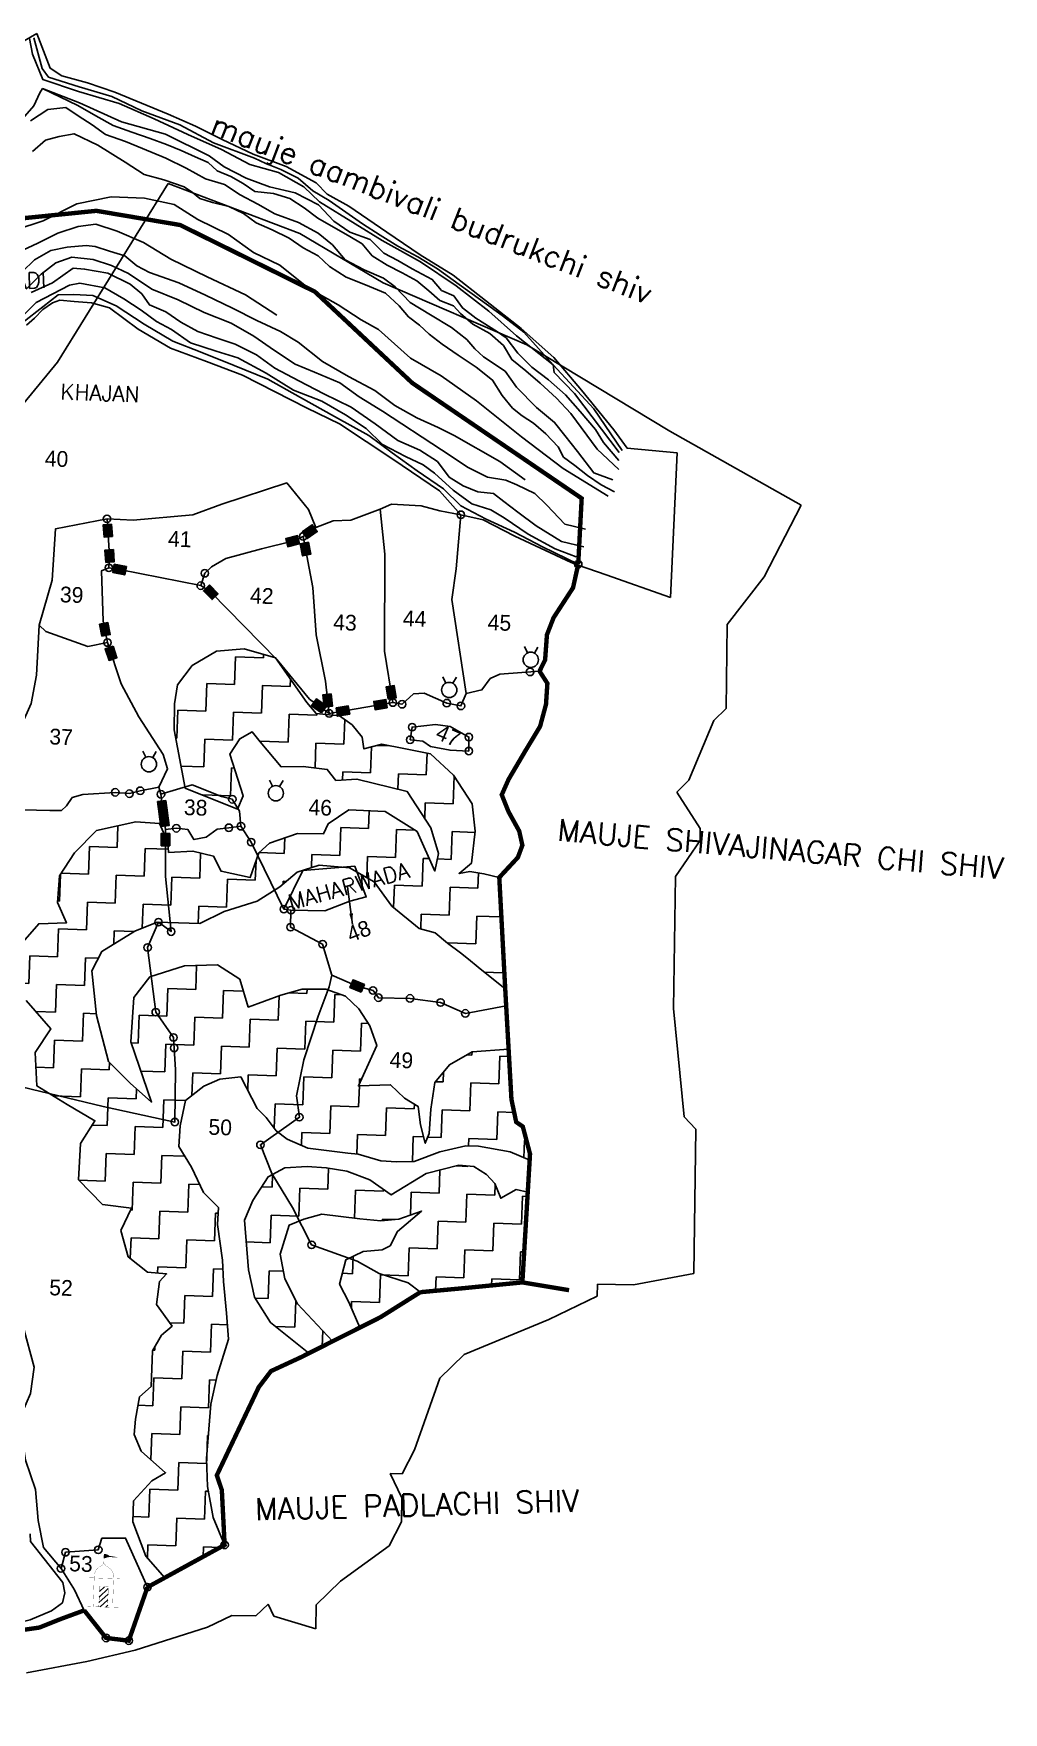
# Model space of a CAD drawing. Header units: metres. Extents: x 295162 to 297303, y 1978196 to 1980210.
# Drawn here: x 296202 to 297303, y 1978304 to 1980210 of the extents above; entities that cross this region are included whole.
import ezdxf

# ---------------------------------------------------------------- set-up
doc = ezdxf.new("R2010")
doc.units = ezdxf.units.M
doc.linetypes.add('DASHDOT', pattern=[1, 0.5, -0.25, 0, -0.25])
doc.linetypes.add('DIVIDE', pattern=[1.25, 0.5, -0.25, 0, -0.25, 0, -0.25])
for name, color, linetype in [('LINE_WATER', 4, 'Continuous'), ('OFF', 1, 'Continuous'), ('POLY', 6, 'Continuous'), ('POLY_HATCH', 12, 'Continuous'), ('POLY_ROAD', 30, 'Continuous'), ('POLY_WATER', 4, 'Continuous'), ('SYM_ARROW', 1, 'Continuous'), ('SYM_STONE', 1, 'Continuous'), ('SYM_WELL', 1, 'Continuous'), ('SYM_WORSHIP', 1, 'Continuous'), ('TEXT_MAPIN', 7, 'Continuous'), ('TEXT_MAPOUT', 7, 'Continuous'), ('TEXT_PARCEL', 7, 'Continuous'), ('V_BOUND_LINE', 7, 'Continuous'), ('V_BOUND_STREAM_LINE', 7, 'DASHDOT'), ('V_DIVIDE_LINE', 7, 'DIVIDE'), ('VILLAGE BOUNDRY', 15, 'Continuous')]:
    doc.layers.add(name, color=color, linetype=linetype)
doc.styles.get("Standard").update_dxf_attribs({"font": 'simplex.shx'})
doc.styles.add('TEXT_MAP', font='KRDEV050.TTF')
doc.dimstyles.get("Standard").update_dxf_attribs({"dimtxt": 0.18, "dimasz": 0.18, "dimexe": 0.18, "dimexo": 0.0625, "dimgap": 0.09, "dimtad": 0, "dimtih": 1, "dimtoh": 1, "dimdec": 4, "dimzin": 0, "dimdsep": 46, "dimtxsty": 'Standard', "dimcen": 0.09, "dimadec": 0, "dimazin": 0, "dimtfac": 1, "dimtdec": 4, "dimtofl": 0, "dimtmove": 0, "dimatfit": 3, "dimfxl": 1, "dimtolj": 1, "dimtzin": 0, "dimarcsym": 0})
pattern_1 = [(357.94, (295048.4, 1977971.513), (32.71242, 30.4409), [31.5971, -31.5971]), (87.94, (295079.978, 1977970.377), (-30.4409, 32.71242), [31.5971, -31.5971])]

# ---------------------------------------------------------------- blocks, each defined once
blk = doc.blocks.new('STONESQUAREFILLED')
blk.add_hatch(color=256).paths.add_polyline_path([(0.7, -0.48), (0.7, 0.48), (-0.7, 0.48), (-0.7, -0.48)])
blk.add_lwpolyline([(-0.7, 0.48), (0.7, 0.48), (0.7, -0.48), (-0.7, -0.48)], close=True)
blk = doc.blocks.new('STONE')
blk.add_circle((0, 0), 0.851)
blk = doc.blocks.new('MOTWELL')
for points in [[(-1.54, 2.96), (-0.8, 1.55)], [(1.54, 2.96), (0.8, 1.55)]]:
    blk.add_lwpolyline(points)
blk.add_circle((0, 0), 1.74)
blk = doc.blocks.new('TEMPLE')
at = {"linetype": 'Continuous'}
blk.add_hatch(color=256, dxfattribs=at).paths.add_polyline_path([(0.28, 5.69), (0.6, 5.75), (0.95, 5.71), (1.39, 5.73), (0.49, 5.85), (0.21, 6.01), (-0.14, 6.06), (-0.15, 5.55), (-0.09, 5.55)])
h = blk.add_hatch(dxfattribs=at)
h.set_pattern_fill('ANSI31', color=256, scale=3.6, style=0)
h.set_pattern_definition([(45, (-94.63405, -100.65248), (-0.318198, 0.318198), [])])
h.paths.add_polyline_path([(-0.51, 2.32), (-0.51, 0), (0.49, 0), (0.49, 2.32)])
at = {"linetype": 'Continuous', "const_width": 0.018}
for points in [[(-0.16, 4.99), (-0.14, 6.06), (0.21, 6.01), (0.49, 5.85), (1.39, 5.73), (0.95, 5.71), (0.6, 5.75), (0.28, 5.69), (-0.09, 5.55), (-0.15, 5.55)], [(-1.16, 3.28), (-1.16, 3.69), (-0.97, 4.22), (-0.63, 4.55), (-0.33, 4.73), (-0.16, 4.99), (0.05, 4.8), (0.46, 4.5), (0.69, 4.36), (0.88, 4.09), (1.02, 3.76), (1.06, 3.28)], [(-1.78, 3.28), (1.75, 3.28)], [(-1.16, 0), (-1.16, 3.28)], [(-0.51, 0), (-0.51, 2.32), (0.49, 2.32), (0.49, 0)], [(1.06, 0), (1.06, 3.28)], [(-1.78, 0), (1.78, 0)]]:
    blk.add_lwpolyline(points, dxfattribs=at)
blk = doc.blocks.new('TEXTARROW')
blk.add_leader([(0.04, -0.01), (8.68, -0.01)], dimstyle='Standard', override={"dimtxt": 2.5, "dimasz": 2.5, "dimexe": 1.25, "dimexo": 0.625, "dimgap": 0.625, "dimtad": 1, "dimtih": 0, "dimtoh": 0, "dimzin": 8, "dimcen": 2.5, "dimtofl": 1})

msp = doc.modelspace()

# ---------------------------------------------------------------- hatches: boundary and pattern name
at = {"layer": 'POLY_HATCH'}
h = msp.add_hatch(dxfattribs=at)
h.set_pattern_fill('ZIGZAG', color=256, scale=9.951838, angle=-2.0599, style=0)
h.set_pattern_definition(pattern_1)
h.paths.add_polyline_path([(296312.5, 1979065.5), (296336.1, 1978997), (296311.7, 1979018.7), (296287.4, 1979043), (296273.7, 1979095.5), (296268.5, 1979146), (296279.7, 1979168.1), (296317, 1979191.1), (296342.5, 1979201.4), (296391.1, 1979199.7), (296418.4, 1979213.4), (296456.2, 1979225.1), (296481.9, 1979241.5), (296501.6, 1979258.1), (296526.2, 1979265.9), (296560.8, 1979262.9), (296588.8, 1979247.2), (296608.7, 1979219.6), (296639.8, 1979194.2), (296657.9, 1979189.2), (296672.2, 1979177.4), (296686.6, 1979166.5), (296695.9, 1979159.2), (296706.8, 1979150.2), (296737.5, 1979125.8), (296736.8, 1979139.2), (296730.8, 1979252.1), (296713.4, 1979256.2), (296697.5, 1979258.7), (296685.2, 1979256.6), (296699.1, 1979268.2), (296703.6, 1979304.6), (296700.2, 1979335.5), (296679, 1979368.3), (296652.9, 1979392.3), (296622.4, 1979398.5), (296597.5, 1979403.3), (296577.1, 1979397.9), (296575, 1979411.4), (296564, 1979425.3), (296549.6, 1979435.4), (296522.8, 1979438.3), (296512.3, 1979450.8), (296477, 1979501.5), (296441.4, 1979511.7), (296409.9, 1979509), (296382.4, 1979492.7), (296365.6, 1979470.9), (296362.2, 1979449.2), (296361.8, 1979419.7), (296374.2, 1979353.5), (296433.6, 1979329.6), (296440, 1979344.7), (296425, 1979392), (296436.5, 1979409.6), (296450.3, 1979417.4), (296459.5, 1979406.2), (296483.1, 1979377.8), (296508.2, 1979378.2), (296535.6, 1979374.7), (296545.4, 1979362.1), (296569.2, 1979363.8), (296626.4, 1979349.6), (296653.1, 1979308.3), (296661.7, 1979279.1), (296657.8, 1979259.4), (296637.6, 1979304.3), (296601.2, 1979326.8), (296560.2, 1979328.9), (296536.6, 1979313.1), (296531.3, 1979301.7), (296501.8, 1979302.1), (296470, 1979291.1), (296458, 1979280), (296448.1, 1979252.2), (296415, 1979259.1), (296406.6, 1979276.1), (296383.1, 1979282.1), (296355.5, 1979280.5), (296354.6, 1979292.1), (296345.1, 1979313.5), (296318.2, 1979315.2), (296273.6, 1979305.2), (296248.8, 1979280.2), (296231.8, 1979253.9), (296229.5, 1979223.8), (296239.5, 1979200.4), (296208.1, 1979199.6), (296190, 1979178.5), (296185, 1979145.3), (296194, 1979112.3), (296221.8, 1979080.3), (296204.1, 1979053.3), (296206, 1979015.5), (296240.5, 1978994.4), (296271.9, 1978975.9), (296255.6, 1978950.2), (296253.4, 1978908.7), (296280.6, 1978880.8), (296313.5, 1978876.6), (296301.1, 1978851.4), (296309.6, 1978821.6), (296331.4, 1978804.2), (296353.2, 1978802.1), (296345.2, 1978793.4), (296341.7, 1978767.3), (296359.4, 1978742.9), (296347.5, 1978732.5), (296337.2, 1978714.9), (296335.8, 1978674.3), (296322.5, 1978662.6), (296317.8, 1978637.2), (296316.5, 1978619.9), (296324.2, 1978601), (296352.1, 1978576.3), (296336.4, 1978567.3), (296315.7, 1978544.3), (296314.9, 1978520.6), (296329.5, 1978481.7), (296351.2, 1978457.2), (296419.1, 1978494.4), (296406.2, 1978525.4), (296399.5, 1978560.7), (296398.7, 1978592.6), (296403.5, 1978654), (296410.7, 1978686.8), (296423.4, 1978728.1), (296421.1, 1978757.3), (296417.9, 1978793.6), (296416.8, 1978817.5), (296411, 1978858.1), (296412.3, 1978877.3), (296395, 1978894.5), (296381.5, 1978923.4), (296367.1, 1978946.5), (296368.6, 1978970.3), (296374.8, 1978998.7), (296395.3, 1979015.2), (296413.5, 1979023.2), (296437.4, 1979025.6), (296456, 1978989.9), (296466.2, 1978979.6), (296477.6, 1978964.6), (296489.9, 1978954.9), (296513.4, 1978944.8), (296558.9, 1978939.1), (296570.8, 1978938), (296596.4, 1978930.5), (296614.2, 1978929.2), (296634.1, 1978929.8), (296663.5, 1978940.7), (296692.9, 1978947.6), (296707.4, 1978947), (296743, 1978940.5), (296765.3, 1978931), (296765.7, 1978938.2), (296757.5, 1978969.3), (296750, 1978974.4), (296744.6, 1979000.2), (296741.4, 1979057.3), (296699.9, 1979054.2), (296674.2, 1979039.5), (296657.8, 1979019.3), (296653.3, 1978989.1), (296651.4, 1978961.4), (296646.7, 1978950.3), (296641.4, 1978971.3), (296638.7, 1978992.2), (296623.4, 1979001.5), (296607.4, 1979016.8), (296571, 1979015.5), (296591.7, 1979061.5), (296583.8, 1979083.5), (296571.5, 1979103), (296556.4, 1979117.4), (296534.1, 1979125.2), (296507.2, 1979125.3), (296482.7, 1979118.4), (296445.8, 1979104.9), (296436.5, 1979136.5), (296411.1, 1979153), (296373.7, 1979151.8), (296334.2, 1979139.3), (296316, 1979115.7)])
h = msp.add_hatch(dxfattribs=at)
h.set_pattern_fill('ZIGZAG', color=256, scale=9.951838, angle=-2.0599, style=0)
h.set_pattern_definition(pattern_1)
h.paths.add_polyline_path([(296529.5, 1978869.9), (296572.5, 1978864.5), (296596.5, 1978862.4), (296616.9, 1978864.2), (296642.6, 1978873.4), (296615.1, 1978850.3), (296606.9, 1978834.1), (296597.9, 1978829.4), (296576.2, 1978827.6), (296556.8, 1978818.2), (296549.5, 1978790.5), (296560.2, 1978769.8), (296572.7, 1978741.2), (296596, 1978752.9), (296641.2, 1978781.3), (296688.6, 1978785.7), (296757, 1978792.4), (296763.1, 1978894.7), (296750.1, 1978897.8), (296732.5, 1978887.9), (296725.8, 1978904.6), (296716.2, 1978914.9), (296702, 1978924.1), (296684.8, 1978925.3), (296648, 1978916.1), (296608, 1978891.7), (296583.7, 1978908.9), (296557.6, 1978918.5), (296534.5, 1978922.6), (296512.7, 1978924.1), (296487.4, 1978922.3), (296468.5, 1978912.4), (296451, 1978885.2), (296441.6, 1978863), (296446.2, 1978806.6), (296453, 1978775.8), (296471.2, 1978746.7), (296514.8, 1978712.1), (296541.7, 1978725.6), (296501.7, 1978768.1), (296487.5, 1978796.5), (296482.2, 1978824.6), (296492.2, 1978857.3), (296509, 1978864.3)])

# ---------------------------------------------------------------- linework, layer by layer
at = {"layer": 'LINE_WATER'}
for points in [[(296870.2, 1979736.7), (296838.2, 1979784.2), (296791.8, 1979833.8), (296750.5, 1979866.9), (296718.9, 1979895), (296681.7, 1979923.7), (296641.2, 1979950.9), (296598, 1979975.2), (296567.3, 1979994), (296526.6, 1980019), (296508.9, 1980036.1), (296480.2, 1980052.3), (296447.8, 1980061.5), (296415.4, 1980078.6), (296377.4, 1980095.6), (296339, 1980113.4), (296299.4, 1980130.8), (296253.3, 1980144.3), (296212.7, 1980158), (296200.9, 1980186.6), (296197.5, 1980204.4)], [(296202.4, 1980205.1), (296212.1, 1980170.2), (296219.3, 1980160.7), (296254.1, 1980149.7), (296291, 1980138.7), (296325.2, 1980122.3), (296368.3, 1980106.4), (296406.6, 1980086.1), (296452.9, 1980068.4), (296466, 1980062.5), (296482.8, 1980055.6), (296502.5, 1980046), (296519.1, 1980031.5), (296537.9, 1980020.7), (296556.6, 1980007.4), (296575.7, 1979994.1), (296595.7, 1979981.2), (296615.7, 1979968.7), (296638.2, 1979956.5), (296660.7, 1979943), (296685.2, 1979925.3), (296709.6, 1979907.6), (296734.1, 1979889.8), (296758.5, 1979870.9), (296791.8, 1979833.8), (296791.8, 1979833.8)], [(296189.7, 1980113.1), (296202.6, 1980128), (296209.5, 1980142.7), (296212.5, 1980147.5), (296254.2, 1980131.3), (296302.2, 1980109.9), (296352, 1980095.7), (296401.5, 1980071.1), (296418.6, 1980058.7), (296443.7, 1980046), (296470.2, 1980036.1), (296499.3, 1980029.2), (296525.8, 1980015.6), (296543.1, 1979997.1), (296561, 1979984.4), (296584.1, 1979976.2), (296599.7, 1979960.9), (296615.6, 1979952.3), (296631.9, 1979942.8), (296654.8, 1979930.9), (296665.4, 1979918.2), (296679.1, 1979912.4), (296689, 1979898.6), (296704.3, 1979886.9), (296728.7, 1979871.5), (296738.6, 1979864.5), (296751.7, 1979847.3), (296767.7, 1979831.3), (296786.5, 1979816.8), (296805.9, 1979799.8), (296822.5, 1979780.9), (296840, 1979760.7), (296849.2, 1979745.9), (296866.6, 1979725.4)], [(296866.3, 1979715.1), (296841.9, 1979738.3), (296812.1, 1979778.6), (296795.8, 1979796.2), (296777.1, 1979813.1), (296761, 1979827.3), (296745.1, 1979839.9), (296735.7, 1979855.9), (296720.2, 1979869.4), (296700.8, 1979880.3), (296686.6, 1979892.2), (296678.8, 1979900.8), (296663.5, 1979906.9), (296650.9, 1979918.1), (296637.3, 1979929.3), (296620.5, 1979938.3), (296603.6, 1979947), (296586.6, 1979957.8), (296575, 1979971.2), (296559.3, 1979980.7), (296542.6, 1979990.2), (296524.8, 1980000.4), (296509.4, 1980012.1), (296493, 1980022.6), (296474.7, 1980028.3), (296453.5, 1980030.7), (296440.3, 1980039.8), (296426.2, 1980047.9), (296410.5, 1980054.3), (296400.4, 1980063.8), (296385.6, 1980070.1), (296369.9, 1980077.2), (296353.1, 1980084), (296334.4, 1980090.9), (296313.6, 1980097.9), (296292.6, 1980105.8), (296273, 1980116.8), (296252.3, 1980128.2), (296212.5, 1980147.5)], [(296859.6, 1979703.5), (296838, 1979711.4), (296819.4, 1979735.5), (296805.2, 1979753.8), (296793.6, 1979768.6), (296773, 1979785.6), (296750.5, 1979808.6), (296737.5, 1979826.6), (296712.8, 1979842.9), (296703, 1979852), (296694.1, 1979862.7), (296676.5, 1979876.4), (296652.6, 1979890.7), (296629.8, 1979904.7), (296612.8, 1979922.7), (296599.4, 1979932.4), (296577.3, 1979941.9), (296556, 1979953), (296541.4, 1979970.2), (296525.4, 1979983.5), (296502.9, 1979995.4), (296476.1, 1980005.5), (296456.8, 1980016.5), (296436.7, 1980027.1), (296419, 1980038.5), (296397.2, 1980045.2), (296375.6, 1980057.1), (296352.4, 1980068.7), (296325.9, 1980079.6), (296306.6, 1980087.4), (296284, 1980095.4), (296268.7, 1980106.6), (296253, 1980116.7), (296238.8, 1980126), (296218.3, 1980123.9), (296198.9, 1980111.1)], [(296200.9, 1980076.1), (296215.8, 1980089.1), (296231.3, 1980093.3), (296248.3, 1980096.2), (296275, 1980083.4), (296306.3, 1980064), (296327.9, 1980050.1), (296350.1, 1980044.1), (296373.1, 1980036.2), (296382.6, 1980029.5), (296390.9, 1980022.8), (296405.2, 1980018.3), (296423.9, 1980013.7), (296440.5, 1980005.6), (296455, 1979995.1), (296473.2, 1979987.3), (296492.2, 1979977.9), (296508.3, 1979966.6), (296525.2, 1979957.7), (296538.1, 1979945.7), (296556.9, 1979933.5), (296579.1, 1979924.8), (296601.6, 1979915.2), (296617.2, 1979901.1), (296627.6, 1979888.5), (296640.2, 1979878.9), (296651.2, 1979868.6), (296666.1, 1979857.3), (296684.1, 1979844.8), (296704.5, 1979831.3), (296723.2, 1979816.7), (296733.9, 1979799.3), (296745.9, 1979784.6), (296756.9, 1979776.2), (296769.5, 1979767.8), (296783.6, 1979755.8), (296797.6, 1979741), (296803.7, 1979729.3), (296816.7, 1979719.7), (296830.8, 1979708.5), (296846.5, 1979697.6), (296861.5, 1979689.9)], [(296854.4, 1979685), (296803.4, 1979716.2), (296755.9, 1979752.4), (296705.1, 1979793.2), (296665, 1979821.6), (296630.1, 1979841.5), (296593.7, 1979874.2), (296574.1, 1979885.2), (296547.9, 1979902.1), (296514.2, 1979921.1), (296481.9, 1979947.3), (296452, 1979961.5), (296423.6, 1979982), (296388.6, 1979999.1), (296362, 1980015.9), (296328.3, 1980023.1), (296290.4, 1980024.5), (296251.4, 1980016.7), (296213.1, 1979997.5), (296182, 1979987.1)], [(296185, 1979961.9), (296207, 1979971.9), (296229.9, 1979983.4), (296253, 1979990.9), (296272.8, 1979993.7), (296297.3, 1979985.7), (296326.9, 1979972.7), (296358.2, 1979954.1), (296399.4, 1979934), (296442.6, 1979913.4), (296478.5, 1979890.3)], [(296760.3, 1979703.5), (296731.6, 1979724.3), (296679.6, 1979753.6), (296661.5, 1979763), (296637.4, 1979773.8), (296612.3, 1979787.8), (296589.7, 1979804.9), (296559.8, 1979820.6), (296530, 1979837.6), (296502.4, 1979859.6), (296482.4, 1979871.9), (296455.6, 1979884.3), (296428.1, 1979898.4), (296397.4, 1979913), (296367.2, 1979927.2), (296334, 1979938.7), (296319.4, 1979946.4), (296305.7, 1979957.6), (296288.6, 1979963), (296272.3, 1979968.3), (296261.8, 1979969.5), (296240.5, 1979967.5), (296221.8, 1979963.8), (296203.4, 1979953), (296189.2, 1979939.6)], [(296828.7, 1979647.3), (296805.3, 1979653.2), (296784.7, 1979674.8), (296771, 1979687.8), (296750.7, 1979697.8), (296738.1, 1979702.9), (296717.6, 1979706.4), (296695.5, 1979717.4), (296665.3, 1979737.5), (296598.2, 1979781.2), (296571.7, 1979797.5), (296549.7, 1979813.6), (296521.1, 1979825.7), (296499, 1979834.9), (296475.6, 1979850.1), (296452.3, 1979866.7), (296426.6, 1979881.1), (296395.7, 1979893.3), (296366.3, 1979907.8), (296336.3, 1979920), (296309.8, 1979937.7), (296290.8, 1979946.8), (296269.8, 1979953.4), (296245.7, 1979956.3), (296227.6, 1979949.7), (296210.8, 1979936.8), (296193.9, 1979919.7)], [(296199.5, 1979916.2), (296223.6, 1979926.9), (296247.2, 1979943.6), (296260.2, 1979942.7), (296286.4, 1979937.9), (296311.9, 1979925.4), (296325, 1979914.7), (296333.7, 1979902), (296352.5, 1979894), (296369.4, 1979882.3), (296388.6, 1979871.7), (296410.8, 1979864.1), (296430.9, 1979857.4), (296455.1, 1979845.4), (296476.2, 1979830.1), (296503.3, 1979815.8), (296531.7, 1979801.1), (296562.6, 1979785.9), (296590, 1979766.9), (296615.7, 1979748), (296640.8, 1979737.2), (296660.7, 1979724.1), (296674, 1979706.5), (296689.7, 1979696.5), (296706.4, 1979689.9), (296724.1, 1979688), (296736, 1979679), (296752, 1979666.9), (296772.7, 1979651.2), (296801.4, 1979633.4), (296826.7, 1979627.4)], [(296817.9, 1979616.1), (296794.2, 1979625.1), (296763.6, 1979641.6), (296736.2, 1979660.2), (296721.3, 1979669.3), (296699.5, 1979676.1), (296678.4, 1979691.8), (296657.4, 1979711), (296644.3, 1979720.4), (296624.3, 1979730.1), (296598.4, 1979743.5), (296579.6, 1979761.7), (296556.3, 1979777.1), (296529.3, 1979792.6), (296497.4, 1979805.3), (296466.1, 1979824.4), (296434, 1979841.9), (296409.6, 1979849.6), (296380.2, 1979858.8), (296358.6, 1979874.1), (296341.6, 1979883.3), (296324.3, 1979895.9), (296304.8, 1979909), (296283.2, 1979921.3), (296254.9, 1979926.6), (296243.1, 1979924.5), (296205.3, 1979904.9), (296185.9, 1979885.5)], [(296190.6, 1979882.3), (296212.7, 1979900), (296230.2, 1979913.3), (296248.1, 1979913.8), (296269.6, 1979912.7), (296296.1, 1979901.1), (296327.9, 1979880.2), (296360.3, 1979861), (296393.2, 1979848), (296429.8, 1979833.1), (296468.1, 1979817.8), (296505.3, 1979796.8), (296543.7, 1979775.3), (296582.9, 1979753.8), (296609.1, 1979734), (296637.7, 1979713.7), (296667.5, 1979693.4), (296687.1, 1979673.8), (296715.9, 1979658.9), (296748, 1979644.2), (296780, 1979627.4), (296820.4, 1979607.6)], [(296866.8, 1979734.3), (296816.2, 1979801.3), (296793.2, 1979825.1), (296791.8, 1979833.8)]]:
    msp.add_lwpolyline(points, dxfattribs=at)
at = {"layer": 'OFF'}
for points in [[(296172, 1980190.5), (296206.1, 1980210)], [(296925.1, 1979569.7), (296932.7, 1979734)]]:
    msp.add_lwpolyline(points, dxfattribs=at)
at = {"layer": 'POLY'}
for points in [[(296285.6, 1979659.2), (296315.3, 1979657.8), (296383.1, 1979663.7), (296416.1, 1979675.9), (296489.5, 1979699.9), (296514.3, 1979669.9), (296522.7, 1979649.5)], [(296595.5, 1979670), (296608.6, 1979676), (296642.2, 1979674.1), (296663.5, 1979668.3), (296687.2, 1979663.8)], [(296285.6, 1979659.2), (296227.3, 1979647.9), (296223.4, 1979589.5), (296208.5, 1979538.6)], [(296287.7, 1979603.6), (296288.5, 1979617), (296285.6, 1979659.2)], [(296522.7, 1979649.5), (296542.1, 1979656.9), (296562.2, 1979657.6), (296595.5, 1979670)], [(296595.5, 1979670), (296600.9, 1979619), (296600.5, 1979508.8), (296610, 1979450.6)], [(296693.2, 1979461), (296677.1, 1979567.6), (296681.9, 1979602.5), (296687.2, 1979663.8)], [(296508.2, 1979639.2), (296496.3, 1979633.8), (296461, 1979625.1), (296420.5, 1979614), (296404.3, 1979604.6), (296396.6, 1979597.4), (296392, 1979583.3)], [(296522.7, 1979649.5), (296508.2, 1979639.2)], [(296537.8, 1979438.3), (296533.4, 1979474.8), (296523.1, 1979527.4), (296519.3, 1979581.2), (296508.2, 1979639.2)], [(296286.2, 1979518.7), (296281.4, 1979542.9), (296279.2, 1979600.1), (296287.7, 1979603.6)], [(296392, 1979583.3), (296299.8, 1979601.6), (296287.7, 1979603.6)], [(296537.8, 1979438.3), (296515.5, 1979454.6), (296478.7, 1979499.1), (296403.3, 1979575.8), (296392, 1979583.3)], [(296208.5, 1979538.6), (296205.6, 1979481.6), (296199.6, 1979449.5), (296187, 1979421.6)], [(296208.5, 1979538.6), (296216.3, 1979531.1), (296263.8, 1979514.3), (296286.2, 1979518.7)], [(296344.6, 1979354.4), (296354.4, 1979375.3), (296349.3, 1979391.5), (296321.6, 1979434.5), (296301.7, 1979472), (296286.2, 1979518.7)], [(296776.5, 1979486.2), (296731.6, 1979482.8), (296720.6, 1979478), (296711.1, 1979465), (296693.2, 1979461)], [(296610, 1979450.6), (296537.8, 1979438.3)], [(296693.2, 1979461), (296687.3, 1979446.8), (296671.2, 1979450), (296645.7, 1979461.2), (296633.5, 1979460.6), (296620.5, 1979448.7), (296610, 1979450.6)], [(296629.6, 1979408.4), (296631.9, 1979422.7), (296658.5, 1979425.8), (296675.1, 1979423.4), (296696.3, 1979411.4), (296696.2, 1979395.6), (296675, 1979396.4), (296652.7, 1979400.8), (296643.9, 1979406.9), (296629.6, 1979408.4)], [(296164.7, 1979361.4), (296175.6, 1979361.5), (296180.2, 1979358.5), (296182.2, 1979347.5), (296175.4, 1979329.4), (296220.7, 1979328.2), (296233.9, 1979328.2), (296239.7, 1979333.2), (296246.2, 1979342.9), (296258.1, 1979346.2), (296295, 1979348.7), (296311, 1979347.2), (296323.3, 1979350.5), (296344.6, 1979354.4)], [(296344.6, 1979354.4), (296346.8, 1979346.5)], [(296437.6, 1979310.2), (296435.8, 1979327.5), (296427.8, 1979340.8), (296415.6, 1979344), (296382.3, 1979357.2), (296346.8, 1979346.5)], [(296346.8, 1979346.5), (296352, 1979306.6)], [(296352, 1979306.6), (296351.9, 1979253), (296358.4, 1979190.6), (296344, 1979201.3), (296331.7, 1979172.6), (296340.9, 1979099.2), (296361, 1979070.4), (296363.5, 1979033.8), (296362.6, 1978974.4), (296281.4, 1978992), (296137.7, 1979026.6)], [(296352, 1979306.6), (296364.3, 1979307.9), (296377.5, 1979306.4), (296384.2, 1979295.1), (296398.1, 1979297.9), (296410.6, 1979306.8), (296423.9, 1979308.5), (296437.6, 1979310.2)], [(296437.6, 1979310.2), (296449.2, 1979292.2), (296486.3, 1979216.1)], [(296486.3, 1979216.1), (296507.8, 1979260), (296566.7, 1979264.8), (296579.9, 1979229.9), (296561.3, 1979225.2), (296532.7, 1979214.3), (296494.4, 1979214.9)], [(296494.4, 1979214.9), (296486.3, 1979216.1)], [(296540.6, 1979141), (296530.3, 1979176.3), (296493.9, 1979195.7), (296494.4, 1979214.9)], [(296641.2, 1978781.3), (296627.3, 1978791.8), (296594.3, 1978802.4), (296569.5, 1978816.5), (296517.8, 1978835), (296496, 1978877.6), (296472.6, 1978916.2), (296459.7, 1978948.6), (296503.9, 1978979.9), (296500.6, 1979004), (296509.1, 1979045), (296525.2, 1979094.5), (296537.9, 1979127.9), (296540.6, 1979141)], [(296540.6, 1979141), (296569.5, 1979128.8), (296587.5, 1979123.7), (296593.6, 1979115.6), (296629.5, 1979114.8), (296664.2, 1979110.2), (296692.3, 1979097.8), (296738.6, 1979106.5)], [(296233.4, 1978467.6), (296238.5, 1978486.1), (296275.7, 1978488.9), (296279.8, 1978502), (296306.7, 1978502.2), (296331.5, 1978446.4)]]:
    msp.add_lwpolyline(points, dxfattribs=at)
at = {"layer": 'POLY_HATCH'}
for points in [[(296190, 1979178.5), (296208.1, 1979199.6), (296239.5, 1979200.4), (296229.5, 1979223.8), (296231.8, 1979253.9), (296248.8, 1979280.2), (296273.6, 1979305.2), (296318.2, 1979315.2), (296345.1, 1979313.5), (296354.6, 1979292.1), (296355.5, 1979280.5), (296383.1, 1979282.1), (296406.6, 1979276.1), (296415, 1979259.1), (296448.1, 1979252.2), (296458, 1979280), (296470, 1979291.1), (296501.8, 1979302.1), (296531.3, 1979301.7), (296536.6, 1979313.1), (296560.2, 1979328.9), (296601.2, 1979326.8), (296637.6, 1979304.3), (296657.8, 1979259.4), (296661.7, 1979279.1), (296653.1, 1979308.3), (296626.4, 1979349.6), (296569.2, 1979363.8), (296545.4, 1979362.1), (296535.6, 1979374.7), (296508.2, 1979378.2), (296483.1, 1979377.8), (296459.5, 1979406.2), (296450.3, 1979417.4), (296436.5, 1979409.6), (296425, 1979392), (296440, 1979344.7), (296433.6, 1979329.6), (296374.2, 1979353.5), (296361.8, 1979419.7), (296362.2, 1979449.2), (296365.6, 1979470.9), (296382.4, 1979492.7), (296409.9, 1979509), (296441.4, 1979511.7), (296477, 1979501.5), (296512.3, 1979450.8), (296522.8, 1979438.3), (296549.6, 1979435.4), (296564, 1979425.3), (296575, 1979411.4), (296577.1, 1979397.9), (296597.5, 1979403.3), (296622.4, 1979398.5), (296652.9, 1979392.3), (296679, 1979368.3), (296700.2, 1979335.5), (296703.6, 1979304.6), (296699.1, 1979268.2), (296685.2, 1979256.6), (296697.5, 1979258.7), (296713.4, 1979256.2), (296730.8, 1979252.1)], [(296741.4, 1979057.3), (296699.9, 1979054.2), (296674.2, 1979039.5), (296657.8, 1979019.3), (296653.3, 1978989.1), (296651.4, 1978961.4), (296646.7, 1978950.3), (296641.4, 1978971.3), (296638.7, 1978992.2), (296623.4, 1979001.5), (296607.4, 1979016.8), (296571, 1979015.5), (296591.7, 1979061.5), (296583.8, 1979083.5), (296571.5, 1979103), (296556.4, 1979117.4), (296534.1, 1979125.2), (296507.2, 1979125.3), (296482.7, 1979118.4), (296445.8, 1979104.9), (296436.5, 1979136.5), (296411.1, 1979153), (296373.7, 1979151.8), (296334.2, 1979139.3), (296316, 1979115.7), (296312.5, 1979065.5), (296336.1, 1978997), (296311.7, 1979018.7), (296287.4, 1979043), (296273.7, 1979095.5), (296268.5, 1979146), (296279.7, 1979168.1), (296317, 1979191.1), (296342.5, 1979201.4), (296391.1, 1979199.7), (296418.4, 1979213.4), (296456.2, 1979225.1), (296481.9, 1979241.5), (296501.6, 1979258.1), (296526.2, 1979265.9), (296560.8, 1979262.9), (296588.8, 1979247.2), (296608.7, 1979219.6), (296639.8, 1979194.2), (296657.9, 1979189.2), (296672.2, 1979177.4), (296686.6, 1979166.5), (296695.9, 1979159.2), (296706.8, 1979150.2), (296737.5, 1979125.8)], [(296351.2, 1978457.2), (296329.5, 1978481.7), (296314.9, 1978520.6), (296315.7, 1978544.3), (296336.4, 1978567.3), (296352.1, 1978576.3), (296324.2, 1978601), (296316.5, 1978619.9), (296317.8, 1978637.2), (296322.5, 1978662.6), (296335.8, 1978674.3), (296337.2, 1978714.9), (296347.5, 1978732.5), (296359.4, 1978742.9), (296341.7, 1978767.3), (296345.2, 1978793.4), (296353.2, 1978802.1), (296331.4, 1978804.2), (296309.6, 1978821.6), (296301.1, 1978851.4), (296313.5, 1978876.6), (296280.6, 1978880.8), (296253.4, 1978908.7), (296255.6, 1978950.2), (296271.9, 1978975.9), (296240.5, 1978994.4), (296206, 1979015.5), (296204.1, 1979053.3), (296221.8, 1979080.3), (296194, 1979112.3)], [(296419.1, 1978494.4), (296406.2, 1978525.4), (296399.5, 1978560.7), (296398.7, 1978592.6), (296403.5, 1978654), (296410.7, 1978686.8), (296423.4, 1978728.1), (296421.1, 1978757.3), (296417.9, 1978793.6), (296416.8, 1978817.5), (296411, 1978858.1), (296412.3, 1978877.3), (296395, 1978894.5), (296381.5, 1978923.4), (296367.1, 1978946.5), (296368.6, 1978970.3), (296374.8, 1978998.7), (296395.3, 1979015.2), (296413.5, 1979023.2), (296437.4, 1979025.6), (296456, 1978989.9), (296466.2, 1978979.6), (296477.6, 1978964.6), (296489.9, 1978954.9), (296513.4, 1978944.8), (296558.9, 1978939.1), (296570.8, 1978938), (296596.4, 1978930.5), (296614.2, 1978929.2), (296634.1, 1978929.8), (296663.5, 1978940.7), (296692.9, 1978947.6), (296707.4, 1978947), (296743, 1978940.5), (296765.3, 1978931)], [(296763.1, 1978894.7), (296750.1, 1978897.8), (296732.5, 1978887.9), (296725.8, 1978904.6), (296716.2, 1978914.9), (296702, 1978924.1), (296684.8, 1978925.3), (296648, 1978916.1), (296608, 1978891.7), (296583.7, 1978908.9), (296557.6, 1978918.5), (296534.5, 1978922.6), (296512.7, 1978924.1), (296487.4, 1978922.3), (296468.5, 1978912.4), (296451, 1978885.2), (296441.6, 1978863), (296446.2, 1978806.6), (296453, 1978775.8), (296471.2, 1978746.7), (296514.8, 1978712.1)], [(296541.7, 1978725.6), (296501.7, 1978768.1), (296487.5, 1978796.5), (296482.2, 1978824.6), (296492.2, 1978857.3), (296509, 1978864.3), (296529.5, 1978869.9), (296572.5, 1978864.5), (296596.5, 1978862.4), (296616.9, 1978864.2), (296642.6, 1978873.4), (296615.1, 1978850.3), (296606.9, 1978834.1), (296597.9, 1978829.4), (296576.2, 1978827.6), (296556.8, 1978818.2), (296549.5, 1978790.5), (296560.2, 1978769.8), (296572.7, 1978741.2)]]:
    msp.add_lwpolyline(points, dxfattribs=at)
at = {"layer": 'POLY_ROAD'}
for points in [[(296137.7, 1979026.6), (296137.9, 1979015.1), (296145.6, 1978993.1), (296156.2, 1978967.9), (296164, 1978948.5), (296168.6, 1978925.3), (296170, 1978897), (296174.9, 1978868.9), (296176.6, 1978851.1), (296185.2, 1978828.1), (296189.5, 1978810.6), (296188.2, 1978760.2), (296190.4, 1978742.3), (296202.8, 1978696.2), (296198.9, 1978666.3), (296188.8, 1978643.6), (296189.3, 1978615.8), (296193, 1978590.8), (296204.6, 1978557.4), (296207.5, 1978522), (296213.5, 1978491.4), (296233.4, 1978467.6)], [(296010.2, 1978440.8), (296002.7, 1978372.4), (296035.7, 1978375.1), (296065.6, 1978379.3), (296091, 1978387.1), (296129.3, 1978393.9), (296169.4, 1978402.1), (296198.2, 1978409.3), (296222.7, 1978419.7), (296235, 1978428.8), (296237.8, 1978440), (296235.4, 1978451.9), (296198.6, 1978498.4), (296198.5, 1978507)], [(296233.4, 1978467.6), (296248.8, 1978443.6), (296259.7, 1978420.1)]]:
    msp.add_lwpolyline(points, dxfattribs=at)
at = {"layer": 'POLY_WATER'}
for points in [[(296206.1, 1980210), (296221.2, 1980170.7), (296234.3, 1980162.2), (296263.3, 1980154), (296294.4, 1980143.6), (296355, 1980118.7), (296386, 1980105), (296416.4, 1980089.6), (296451.4, 1980073.1), (296489.1, 1980059.1), (296523, 1980040.6), (296535.4, 1980027.6), (296560, 1980014), (296603.2, 1979984.7), (296641.1, 1979958.9), (296678.6, 1979935.6), (296715.1, 1979907), (296755.7, 1979875.2), (296792.9, 1979842.2), (296824, 1979805.3), (296860.7, 1979760.2), (296875.8, 1979739.4), (296932.7, 1979734)], [(296194.2, 1979878.9), (296203.2, 1979886.9), (296212.7, 1979896.9), (296223.7, 1979904.3), (296232.1, 1979907.2), (296248.3, 1979905.7), (296268, 1979904.2), (296288.6, 1979898.5), (296320.9, 1979874.6), (296357.8, 1979852.9), (296398.6, 1979837.9), (296439.4, 1979822.3), (296512.9, 1979784.6), (296549.3, 1979767.1), (296609.8, 1979727), (296662.9, 1979690.8), (296687.2, 1979663.8)], [(296687.2, 1979663.8), (296712.4, 1979658), (296748.5, 1979639.4), (296812.2, 1979609.5), (296820.2, 1979606.7)], [(296820.3, 1979606.7), (296852.2, 1979595.7), (296925.1, 1979569.7)]]:
    msp.add_lwpolyline(points, dxfattribs=at)
at = {"layer": 'V_BOUND_LINE', "const_width": 4.98}
for points in [[(296820.2, 1979606.7), (296814.5, 1979580.9), (296792.4, 1979546.9), (296784.9, 1979527.6), (296782.8, 1979499), (296776.5, 1979486.2)], [(296776.5, 1979486.2), (296785.4, 1979472.4), (296783.8, 1979448.5), (296777.1, 1979423.5), (296759.7, 1979394.6), (296741.4, 1979363.5), (296733.6, 1979345.9), (296741.4, 1979326.5), (296753.4, 1979304.8), (296757, 1979288.6), (296751.9, 1979274.8), (296730.8, 1979252.1), (296736.8, 1979139.2), (296738.6, 1979106.5)], [(296738.6, 1979106.5), (296744.6, 1979000.2), (296750, 1978974.4), (296757.5, 1978969.3), (296765.7, 1978938.2), (296757, 1978792.4), (296688.6, 1978785.7), (296641.2, 1978781.3)], [(296641.2, 1978781.3), (296596, 1978752.9), (296505.6, 1978707.4), (296471.7, 1978691.7), (296457.8, 1978673.5), (296410.2, 1978573.4), (296415.9, 1978556.7), (296419.1, 1978494.4), (296331.5, 1978446.4)], [(296331.5, 1978446.4), (296310.3, 1978385.7), (296284.5, 1978388.8), (296259.7, 1978420.1)], [(296259.7, 1978420.1), (296233.9, 1978410.6), (296208.8, 1978400.6), (296184.9, 1978397.2), (296151.6, 1978384.9), (296111.4, 1978375.9), (296065.1, 1978364.5), (296034, 1978363.9), (295993.4, 1978356.2), (295958.9, 1978335.7), (295946, 1978332.7)]]:
    msp.add_lwpolyline(points, dxfattribs=at)
at = {"layer": 'V_BOUND_STREAM_LINE', "ltscale": 10, "const_width": 4.98}
msp.add_lwpolyline([(296820.4, 1979607.6), (296824.3, 1979682.4), (296632, 1979813.4), (296521.5, 1979917), (296368.6, 1979992.7), (296273.5, 1980008.8), (296154, 1979996.7), (296034.4, 1979904.4), (295933.2, 1979777), (295830.6, 1979639.3), (295727.3, 1979504.4), (295658.8, 1979379.5), (295509.3, 1979169.3), (295505.8, 1979093.2), (295521.8, 1978918.8), (295655.4, 1978714.3), (295705.3, 1978556.2), (295751.4, 1978307.2), (295904, 1978338.6), (295935.5, 1978341)], dxfattribs=at)
at = {"layer": 'V_DIVIDE_LINE', "ltscale": 10, "const_width": 4.98}
msp.add_lwpolyline([(296757, 1978792.4), (296810, 1978783.6)], dxfattribs=at)
at = {"layer": 'VILLAGE BOUNDRY'}
for p, q in [((296355.1, 1980039.9), (296229.3, 1979836.9)), ((296504.5, 1979983.1), (296355.1, 1980039.9)), ((296599.2, 1979927.1), (296504.5, 1979983.1)), ((296762, 1979856.5), (296599.2, 1979927.1)), ((296924.5, 1979758.6), (296762, 1979856.5)), ((296229.3, 1979836.9), (296173.7, 1979769.4)), ((297073.4, 1979674.5), (296924.5, 1979758.6)), ((297031.3, 1979593.2), (297073.4, 1979674.5)), ((296989.5, 1979539.2), (297031.3, 1979593.2)), ((296988.2, 1979443.7), (296989.5, 1979539.2)), ((296946, 1979362.4), (296974.3, 1979430.2)), ((296974.3, 1979430.2), (296988.2, 1979443.7)), ((296932.2, 1979348.9), (296946, 1979362.4)), ((296958.9, 1979307.5), (296932.2, 1979348.9)), ((296958.7, 1979293.9), (296958.9, 1979307.5)), ((296930.8, 1979253.3), (296958.7, 1979293.9)), ((296928.7, 1979103.2), (296930.8, 1979253.3)), ((296940.5, 1978980.2), (296928.7, 1979103.2)), ((296954, 1978966.3), (296940.5, 1978980.2)), ((296951.6, 1978802.5), (296954, 1978966.3)), ((296883.2, 1978789.8), (296951.6, 1978802.5)), ((296842, 1978776.8), (296842.2, 1978790.4)), ((296842.2, 1978790.4), (296883.2, 1978789.8)), ((296787, 1978750.3), (296842, 1978776.8)), ((296690.9, 1978710.7), (296787, 1978750.3)), ((296663.2, 1978683.8), (296690.9, 1978710.7)), ((296634.7, 1978602.3), (296663.2, 1978683.8)), ((296620.7, 1978575.2), (296634.7, 1978602.3)), ((296620.3, 1978547.9), (296607, 1978575.4)), ((296607, 1978575.4), (296620.7, 1978575.2)), ((296619.9, 1978520.6), (296620.3, 1978547.9)), ((296605.8, 1978493.5), (296619.9, 1978520.6)), ((296550.7, 1978453.3), (296605.8, 1978493.5)), ((296523, 1978426.4), (296550.7, 1978453.3)), ((296454.5, 1978413.8), (296468.4, 1978427.2)), ((296468.4, 1978427.2), (296475, 1978413.5)), ((296522.6, 1978399.1), (296523, 1978426.4)), ((296317.4, 1978374.8), (296399.7, 1978400.9)), ((296399.7, 1978400.9), (296427.2, 1978414.1)), ((296427.2, 1978414.1), (296454.5, 1978413.8)), ((296475, 1978413.5), (296522.6, 1978399.1)), ((296194.2, 1978349.2), (296262.6, 1978361.9)), ((296262.6, 1978361.9), (296317.4, 1978374.8))]:
    msp.add_line(p, q, dxfattribs=at)

# ---------------------------------------------------------------- block references
at = {"layer": 'SYM_ARROW', "xscale": 4.975918983368788, "yscale": 4.975918983368788, "zscale": 4.975918983368788, "rotation": 97.40839084145426}
msp.add_blockref('TEXTARROW', (296564.2, 1979198.5), dxfattribs=at)
at = {"layer": 'SYM_STONE'}
for name, p, xscale, yscale, zscale, rotation in [('STONE', (296285.6, 1979659.2), 4.975918983368788, 4.975918983368788, 4.975918983368788, 357.9400619932895), ('STONE', (296687.2, 1979663.8), 4.975918983368788, 4.975918983368788, 4.975918983368788, 357.9400619932895), ('STONESQUAREFILLED', (296286.5, 1979645.8), 9.951837966737575, 9.951837966737575, 9.951837966737575, 273.8637112570492), ('STONESQUAREFILLED', (296496.3, 1979633.8), 9.951837966737576, 9.951837966737576, 9.951837966737576, 193.8756717628618), ('STONE', (296508.2, 1979639.2), 4.975918983368788, 4.975918983368788, 4.975918983368788, 357.9400619932895), ('STONESQUAREFILLED', (296515.7, 1979644.6), 9.951837966737576, 9.951837966737576, 9.951837966737576, 35.32753268693166), ('STONESQUAREFILLED', (296288.5, 1979617), 9.951837966737576, 9.951837966737576, 9.951837966737576, 93.86371125704937), ('STONESQUAREFILLED', (296510.9, 1979624.9), 9.951837966737576, 9.951837966737576, 9.951837966737576, 280.8449783041871), ('STONE', (296287.7, 1979603.6), 4.975918983368788, 4.975918983368788, 4.975918983368788, 357.9400619932895), ('STONESQUAREFILLED', (296299.8, 1979601.6), 9.951837966737576, 9.951837966737576, 9.951837966737576, 348.7781275786513), ('STONE', (296396.6, 1979597.4), 4.975918983368788, 4.975918983368788, 4.975918983368788, 357.9400619932895), ('STONE', (296820.4, 1979607.6), 4.975918983368788, 4.975918983368788, 4.975918983368788, 357.9400619932895), ('STONE', (296392, 1979583.3), 4.975918983368788, 4.975918983368788, 4.975918983368788, 357.9400619932895), ('STONESQUAREFILLED', (296403.3, 1979575.8), 9.951837966737576, 9.951837966737576, 9.951837966737576, 314.5154468149818), ('STONESQUAREFILLED', (296283.2, 1979533.6), 9.951837966737578, 9.951837966737578, 9.951837966737578, 101.1888527420937), ('STONE', (296286.2, 1979518.7), 4.975918983368788, 4.975918983368788, 4.975918983368788, 357.9400619932895), ('STONESQUAREFILLED', (296290.2, 1979506.5), 9.951837966737576, 9.951837966737576, 9.951837966737576, 288.3575884015725), ('STONE', (296765.7, 1979485.4), 4.975918983368788, 4.975918983368788, 4.975918983368788, 357.9400619932895), ('STONESQUAREFILLED', (296608.1, 1979462.2), 9.951837966737576, 9.951837966737576, 9.951837966737576, 99.31103151256252), ('STONESQUAREFILLED', (296526.1, 1979446.8), 9.951837966737576, 9.951837966737576, 9.951837966737576, 143.9791709025636), ('STONESQUAREFILLED', (296536, 1979452.9), 9.951837966737576, 9.951837966737576, 9.951837966737576, 96.91131856535044), ('STONESQUAREFILLED', (296596, 1979448.3), 9.951837966737576, 9.951837966737576, 9.951837966737576, 189.6728826847526), ('STONE', (296610, 1979450.6), 4.975918983368788, 4.975918983368788, 4.975918983368788, 357.9400619932895), ('STONE', (296620.5, 1979448.7), 4.975918983368788, 4.975918983368788, 4.975918983368788, 357.9400619932895), ('STONE', (296671.2, 1979450), 4.975918983368788, 4.975918983368788, 4.975918983368788, 357.9400619932895), ('STONE', (296687.3, 1979446.8), 4.975918983368788, 4.975918983368788, 4.975918983368788, 357.9400619932895), ('STONE', (296537.8, 1979438.3), 4.975918983368788, 4.975918983368788, 4.975918983368788, 357.9400619932895), ('STONESQUAREFILLED', (296553.4, 1979441), 9.951837966737576, 9.951837966737576, 9.951837966737576, 9.672882684752514), ('STONE', (296629.6, 1979408.4), 4.975918983368788, 4.975918983368788, 4.975918983368788, 357.9400619932895), ('STONE', (296631.9, 1979422.7), 4.975918983368788, 4.975918983368788, 4.975918983368788, 357.9400619932895), ('STONE', (296696.3, 1979411.4), 4.975918983368788, 4.975918983368788, 4.975918983368788, 357.9400619932895), ('STONE', (296696.2, 1979395.6), 4.975918983368788, 4.975918983368788, 4.975918983368788, 357.9400619932895), ('STONE', (296295, 1979348.7), 4.975918983368788, 4.975918983368788, 4.975918983368788, 357.9400619932895), ('STONE', (296323.3, 1979350.5), 4.975918983368788, 4.975918983368788, 4.975918983368788, 357.9400619932895), ('STONE', (296311, 1979347.2), 4.975918983368788, 4.975918983368788, 4.975918983368788, 357.9400619932895), ('STONE', (296346.8, 1979346.5), 4.975918983368788, 4.975918983368788, 4.975918983368788, 357.9400619932895), ('STONESQUAREFILLED', (296348.7, 1979331.9), 9.951837966737578, 9.951837966737578, 9.951837966737578, 277.4906632206058), ('STONE', (296427.8, 1979340.8), 4.975918983368788, 4.975918983368788, 4.975918983368788, 357.9400619932895), ('STONESQUAREFILLED', (296350.6, 1979317.5), 9.951837966737578, 9.951837966737578, 9.951837966737578, 277.4906632206059), ('STONE', (296437.6, 1979310.2), 4.975918983368788, 4.975918983368788, 4.975918983368788, 357.9400619932895), ('STONESQUAREFILLED', (296352, 1979295.1), 9.951837966737576, 9.951837966737576, 9.951837966737576, 269.8172161557276), ('STONE', (296364.3, 1979307.9), 4.975918983368788, 4.975918983368788, 4.975918983368788, 357.9400619932895), ('STONE', (296423.9, 1979308.5), 4.975918983368788, 4.975918983368788, 4.975918983368788, 357.9400619932895), ('STONE', (296449.2, 1979292.2), 4.975918983368788, 4.975918983368788, 4.975918983368788, 357.9400619932895), ('STONE', (296486.3, 1979216.1), 4.975918983368788, 4.975918983368788, 4.975918983368788, 357.9400619932895), ('STONE', (296494.4, 1979214.9), 4.975918983368788, 4.975918983368788, 4.975918983368788, 357.9400619932895), ('STONE', (296344, 1979201.3), 4.975918983368788, 4.975918983368788, 4.975918983368788, 357.9400619932895), ('STONE', (296493.9, 1979195.7), 4.975918983368788, 4.975918983368788, 4.975918983368788, 357.9400619932895), ('STONE', (296358.4, 1979190.6), 4.975918983368788, 4.975918983368788, 4.975918983368788, 357.9400619932895), ('STONE', (296530.3, 1979176.3), 4.975918983368788, 4.975918983368788, 4.975918983368788, 357.9400619932895), ('STONE', (296331.7, 1979172.6), 4.975918983368788, 4.975918983368788, 4.975918983368788, 357.9400619932895), ('STONESQUAREFILLED', (296569.5, 1979128.8), 9.951837966737576, 9.951837966737576, 9.951837966737576, 157.0686740370214), ('STONE', (296587.5, 1979123.7), 4.975918983368788, 4.975918983368788, 4.975918983368788, 357.9400619932895), ('STONE', (296593.6, 1979115.6), 4.975918983368788, 4.975918983368788, 4.975918983368788, 357.9400619932895), ('STONE', (296629.5, 1979114.8), 4.975918983368788, 4.975918983368788, 4.975918983368788, 357.9400619932895), ('STONE', (296664.2, 1979110.2), 4.975918983368788, 4.975918983368788, 4.975918983368788, 357.9400619932895), ('STONE', (296340.9, 1979099.2), 4.975918983368788, 4.975918983368788, 4.975918983368788, 357.9400619932895), ('STONE', (296692.3, 1979097.8), 4.975918983368788, 4.975918983368788, 4.975918983368788, 357.9400619932895), ('STONE', (296361, 1979070.4), 4.975918983368788, 4.975918983368788, 4.975918983368788, 357.9400619932895), ('STONE', (296361.8, 1979058.6), 4.975918983368788, 4.975918983368788, 4.975918983368788, 357.9400619932895), ('STONE', (296362.6, 1978974.4), 4.975918983368788, 4.975918983368788, 4.975918983368788, 357.9400619932895), ('STONE', (296503.9, 1978979.9), 4.975918983368788, 4.975918983368788, 4.975918983368788, 357.9400619932895), ('STONE', (296459.7, 1978948.6), 4.975918983368788, 4.975918983368788, 4.975918983368788, 357.9400619932895), ('STONE', (296517.8, 1978835), 4.975918983368788, 4.975918983368788, 4.975918983368788, 357.9400619932895), ('STONE', (296419.1, 1978494.4), 4.975918983368788, 4.975918983368788, 4.975918983368788, 357.9400619932895), ('STONE', (296238.5, 1978486.1), 4.975918983368788, 4.975918983368788, 4.975918983368788, 357.9400619932895), ('STONE', (296275.7, 1978488.9), 4.975918983368788, 4.975918983368788, 4.975918983368788, 357.9400619932895), ('STONE', (296233.4, 1978467.6), 4.975918983368788, 4.975918983368788, 4.975918983368788, 357.9400619932895), ('STONE', (296331.5, 1978446.4), 4.975918983368788, 4.975918983368788, 4.975918983368788, 357.9400619932895), ('STONE', (296284.5, 1978388.8), 4.975918983368788, 4.975918983368788, 4.975918983368788, 357.9400619932895), ('STONE', (296310.3, 1978385.7), 4.975918983368788, 4.975918983368788, 4.975918983368788, 357.9400619932895)]:
    msp.add_blockref(name, p, dxfattribs=dict(at, xscale=xscale, yscale=yscale, zscale=zscale, rotation=rotation))
at = {"layer": 'SYM_WELL', "xscale": 4.975918983368788, "yscale": 4.975918983368788, "zscale": 4.975918983368788, "rotation": 357.9400619932895}
for p in [(296766.5, 1979499.2), (296674, 1979464.9), (296333.2, 1979380.6), (296477.2, 1979347.7)]:
    msp.add_blockref('MOTWELL', p, dxfattribs=at)
at = {"layer": 'SYM_WORSHIP', "xscale": 9.951837966737576, "yscale": 9.951837966737576, "zscale": 9.951837966737576, "rotation": 357.9400619932895}
msp.add_blockref('TEMPLE', (296281.4, 1978423.9), dxfattribs=at)

# ---------------------------------------------------------------- texts
at = {"layer": 'TEXT_MAPIN'}
for s, rotation, p in [('KHADI', 1.7882, (296147.9, 1979919.2)), ('KHAJAN', 357.9401, (296232.5, 1979794.7)), ('MAHARWADA', 15.455, (296494.3, 1979214.7))]:
    msp.add_text(s, height=17.91, rotation=rotation, dxfattribs=at).set_placement(p)
at = {"layer": 'TEXT_MAPOUT'}
for s, rotation, p in [('mauje aambivali budrukchi shiv', 338.5927, (296401.2, 1980097.3)), ('MAUJE SHIVAJINAGAR CHI SHIV', 355.0311, (296796.2, 1979293.9)), ('MAUJE PADLACHI SHIV', 1.539, (296454.1, 1978522.5))]:
    msp.add_text(s, height=24.88, rotation=rotation, dxfattribs=at).set_placement(p)
at = {"layer": 'TEXT_PARCEL', "style": 'TEXT_MAP'}
for s, rotation, p in [('40', 357.9401, (296214.7, 1979718.9)), ('41', 357.9401, (296354.6, 1979627.8)), ('39', 357.9401, (296231.9, 1979564.5)), ('42', 357.9401, (296447.7, 1979563.3)), ('43', 357.9401, (296542.1, 1979533)), ('44', 357.9401, (296621.1, 1979537.4)), ('45', 357.9401, (296717.4, 1979532.9)), ('37', 357.9401, (296219.9, 1979403.2)), ('47', 336.7021, (296657.2, 1979410.1)), ('38', 357.9401, (296372.6, 1979323)), ('46', 357.9401, (296514, 1979323)), ('48', 21.3552, (296562.2, 1979178.1)), ('49', 357.9401, (296606.1, 1979036.2)), ('50', 357.9401, (296400.5, 1978960.1)), ('52', 357.9401, (296219.8, 1978777.9)), ('53', 357.9401, (296242.4, 1978464.6))]:
    msp.add_text(s, height=17.91, rotation=rotation, dxfattribs=at).set_placement(p)

doc.saveas('drawing.dxf')
